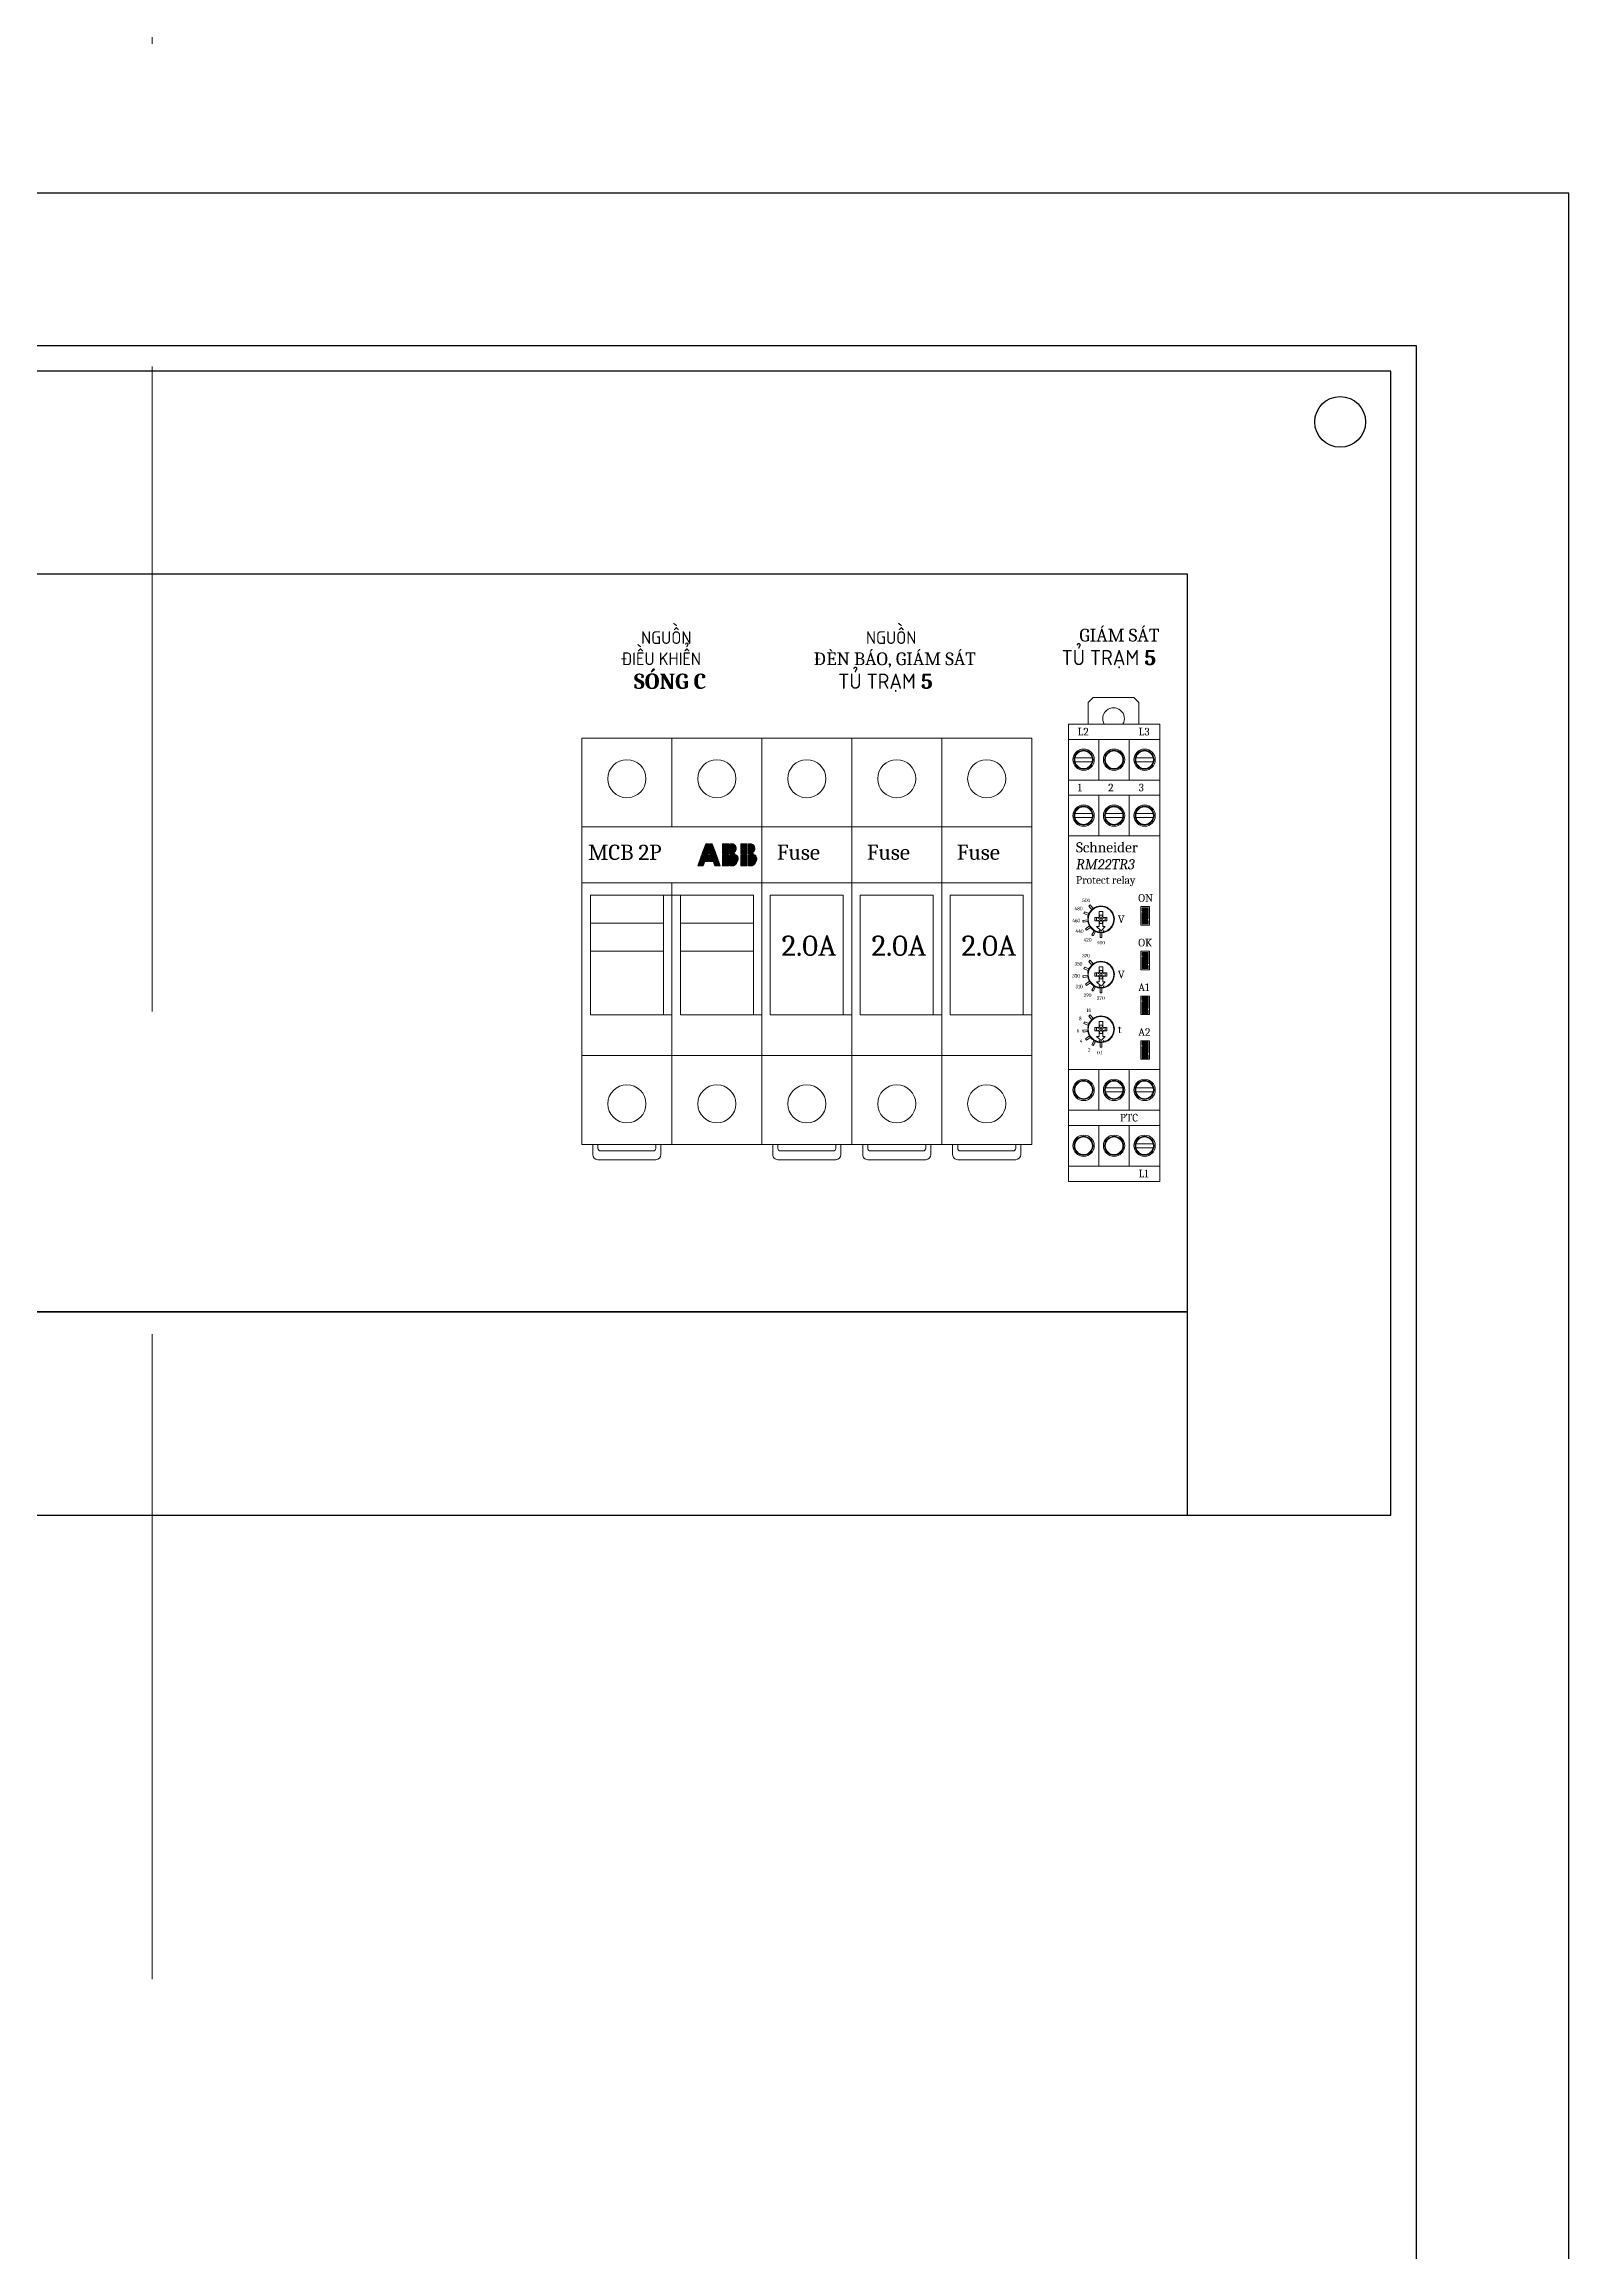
# Model space of a CAD drawing. Extents: x 223136 to 348136, y -32544 to -4064.
# Drawn here: x 342114.3 to 342414.3, y -8869.3 to -8434.7 of the extents above; entities that cross this region are included whole.
import ezdxf

# ---------------------------------------------------------------- set-up
doc = ezdxf.new("R2010")
doc.units = 0
doc.header["$LTSCALE"] = 20
doc.header["$MEASUREMENT"] = 0
doc.linetypes.add('HIDDEN', pattern=[9.525, 6.35, -3.175])
for name, color, linetype, lineweight in [('EPLAN100', 7, 'Continuous', 25), ('Ghi Chu', 7, 'Continuous', 13), ('kich thuoc', 140, 'Continuous', 0)]:
    doc.layers.add(name, color=color, linetype=linetype, lineweight=lineweight)
doc.layers.add('PDF_Geometry', color=7, linetype='Continuous')
doc.layers.add('WirringDuct', color=130, linetype='Continuous')
doc.styles.add('Chu_10', font='Cambria.ttf', dxfattribs={"height": 10})

# ---------------------------------------------------------------- blocks, each defined once
blk = doc.blocks.new('MCB-2P')
at = {"layer": 'EPLAN100', "linetype": 'Continuous', "lineweight": 13, "ltscale": 8}
for points in [[(-2967.76, 1259.82), (-2966.98, 1261.88), (-2966.48, 1261.88), (-2966.48, 1259.82)], [(-2964.97, 1259.82), (-2965.74, 1261.88), (-2966.25, 1261.88), (-2966.25, 1259.82)], [(-2963.73, 1261.88), (-2962.49, 1261.88), (-2962.49, 1259.82), (-2963.73, 1259.82)], [(-2961.13, 1259.82), (-2962.27, 1259.82), (-2962.27, 1261.88), (-2961.65, 1261.88), (-2961.42, 1261.77), (-2961.21, 1261.57), (-2961.09, 1261.36), (-2961.05, 1261.24), (-2961.01, 1260.99), (-2961.01, 1260.74), (-2961.13, 1260.46), (-2961.3, 1260.29), (-2961.42, 1260.21), (-2961.42, 1260), (-2961.3, 1259.92)], [(-2960.08, 1261.87), (-2958.84, 1261.87), (-2958.84, 1259.81), (-2960.08, 1259.81)], [(-2957.48, 1259.81), (-2958.62, 1259.81), (-2958.62, 1261.87), (-2958, 1261.87), (-2957.77, 1261.77), (-2957.57, 1261.57), (-2957.44, 1261.36), (-2957.4, 1261.24), (-2957.36, 1260.99), (-2957.36, 1260.74), (-2957.48, 1260.45), (-2957.65, 1260.29), (-2957.77, 1260.21), (-2957.77, 1260), (-2957.65, 1259.92)], [(-2968.54, 1257.57), (-2967.82, 1259.63), (-2966.48, 1259.63), (-2966.48, 1258.4), (-2967.2, 1258.4), (-2967.51, 1257.57)], [(-2964.19, 1257.57), (-2964.91, 1259.63), (-2966.25, 1259.63), (-2966.25, 1258.4), (-2965.53, 1258.4), (-2965.22, 1257.57)], [(-2963.73, 1257.57), (-2963.73, 1259.63), (-2962.49, 1259.63), (-2962.49, 1257.57)], [(-2962.27, 1259.63), (-2962.27, 1257.57), (-2961.54, 1257.57), (-2961.21, 1257.76), (-2960.97, 1258.01), (-2960.8, 1258.25), (-2960.68, 1258.5), (-2960.64, 1258.79), (-2960.64, 1259.12), (-2960.72, 1259.37), (-2960.8, 1259.53), (-2960.93, 1259.63)], [(-2960.08, 1257.57), (-2960.08, 1259.63), (-2958.84, 1259.63), (-2958.84, 1257.57)], [(-2958.62, 1259.63), (-2958.62, 1257.57), (-2957.89, 1257.57), (-2957.57, 1257.76), (-2957.32, 1258), (-2957.15, 1258.25), (-2957.03, 1258.5), (-2956.99, 1258.79), (-2956.99, 1259.12), (-2957.07, 1259.36), (-2957.15, 1259.53), (-2957.28, 1259.63)]]:
    blk.add_hatch(color=1, dxfattribs=at).paths.add_polyline_path(points, flags=0)
at = {"lineweight": 15}
for p, q in [((-2991.38, 1282.69), (-2991.38, 1202.69)), ((-2973.68, 1282.69), (-2991.38, 1282.69)), ((-2955.98, 1282.69), (-2973.68, 1282.69)), ((-2955.98, 1282.69), (-2955.98, 1202.69)), ((-2991.38, 1202.69), (-2973.68, 1202.69)), ((-2973.68, 1202.69), (-2955.98, 1202.69))]:
    blk.add_line(p, q, dxfattribs=at)
at = {"lineweight": 5}
for p, q in [((-2973.68, 1282.69), (-2973.68, 1265.19)), ((-2991.38, 1265.19), (-2973.68, 1265.19)), ((-2991.38, 1265.19), (-2973.68, 1265.19)), ((-2973.68, 1265.19), (-2955.98, 1265.19)), ((-2973.68, 1265.19), (-2955.98, 1265.19)), ((-2991.38, 1254.19), (-2973.68, 1254.19)), ((-2989.71, 1251.75), (-2989.71, 1228.19)), ((-2989.71, 1251.75), (-2957.65, 1251.75)), ((-2975.35, 1251.75), (-2975.35, 1228.19)), ((-2973.68, 1254.19), (-2973.68, 1229.19)), ((-2973.68, 1254.19), (-2955.98, 1254.19)), ((-2972.01, 1251.75), (-2972.01, 1228.19)), ((-2957.65, 1251.75), (-2957.65, 1228.19)), ((-2989.71, 1246.25), (-2975.35, 1246.25)), ((-2972.01, 1246.25), (-2957.65, 1246.25)), ((-2989.71, 1240.75), (-2975.35, 1240.75)), ((-2972.01, 1240.75), (-2957.65, 1240.75)), ((-2989.71, 1228.19), (-2973.68, 1228.19)), ((-2973.68, 1229.19), (-2973.68, 1202.69)), ((-2972.01, 1228.19), (-2955.98, 1228.19)), ((-2991.38, 1220.19), (-2973.68, 1220.19)), ((-2973.68, 1220.19), (-2955.98, 1220.19)), ((-2989.23, 1202.69), (-2989.23, 1200.69)), ((-2988.23, 1202.69), (-2988.23, 1201.93)), ((-2976.83, 1199.69), (-2988.23, 1199.69)), ((-2977.33, 1201.43), (-2987.73, 1201.43)), ((-2976.83, 1202.69), (-2976.83, 1201.93)), ((-2975.83, 1202.69), (-2975.83, 1200.69))]:
    blk.add_line(p, q, dxfattribs=at)
for centre in [(-2982.53, 1274.69), (-2964.83, 1274.69), (-2982.53, 1210.69), (-2964.83, 1210.69)]:
    blk.add_circle(centre, 3.75, dxfattribs=at)
for centre, radius, start, end in [((-2988.23, 1200.69), 1, 180, 270), ((-2987.73, 1201.93), 0.5, 180, 270), ((-2977.33, 1201.93), 0.5, 270, 0), ((-2976.83, 1200.69), 1, 270, 0)]:
    blk.add_arc(centre, radius, start, end, dxfattribs=at)
at = {"layer": 'EPLAN100', "color": 1, "linetype": 'Continuous', "lineweight": 13, "ltscale": 8}
for points in [[(-2967.76, 1259.82), (-2966.98, 1261.88), (-2966.48, 1261.88), (-2966.48, 1259.82)], [(-2964.97, 1259.82), (-2965.74, 1261.88), (-2966.25, 1261.88), (-2966.25, 1259.82)], [(-2963.73, 1261.88), (-2962.49, 1261.88), (-2962.49, 1259.82), (-2963.73, 1259.82)], [(-2961.13, 1259.82), (-2962.27, 1259.82), (-2962.27, 1261.88), (-2961.65, 1261.88), (-2961.42, 1261.77), (-2961.21, 1261.57), (-2961.09, 1261.36), (-2961.05, 1261.24), (-2961.01, 1260.99), (-2961.01, 1260.74), (-2961.13, 1260.46), (-2961.3, 1260.29), (-2961.42, 1260.21), (-2961.42, 1260), (-2961.3, 1259.92)], [(-2960.08, 1261.87), (-2958.84, 1261.87), (-2958.84, 1259.81), (-2960.08, 1259.81)], [(-2957.48, 1259.81), (-2958.62, 1259.81), (-2958.62, 1261.87), (-2958, 1261.87), (-2957.77, 1261.77), (-2957.57, 1261.57), (-2957.44, 1261.36), (-2957.4, 1261.24), (-2957.36, 1260.99), (-2957.36, 1260.74), (-2957.48, 1260.45), (-2957.65, 1260.29), (-2957.77, 1260.21), (-2957.77, 1260), (-2957.65, 1259.92)], [(-2968.54, 1257.57), (-2967.82, 1259.63), (-2966.48, 1259.63), (-2966.48, 1258.4), (-2967.2, 1258.4), (-2967.51, 1257.57)], [(-2964.19, 1257.57), (-2964.91, 1259.63), (-2966.25, 1259.63), (-2966.25, 1258.4), (-2965.53, 1258.4), (-2965.22, 1257.57)], [(-2963.73, 1257.57), (-2963.73, 1259.63), (-2962.49, 1259.63), (-2962.49, 1257.57)], [(-2962.27, 1259.63), (-2962.27, 1257.57), (-2961.54, 1257.57), (-2961.21, 1257.76), (-2960.97, 1258.01), (-2960.8, 1258.25), (-2960.68, 1258.5), (-2960.64, 1258.79), (-2960.64, 1259.12), (-2960.72, 1259.37), (-2960.8, 1259.53), (-2960.93, 1259.63)], [(-2960.08, 1257.57), (-2960.08, 1259.63), (-2958.84, 1259.63), (-2958.84, 1257.57)], [(-2958.62, 1259.63), (-2958.62, 1257.57), (-2957.89, 1257.57), (-2957.57, 1257.76), (-2957.32, 1258), (-2957.15, 1258.25), (-2957.03, 1258.5), (-2956.99, 1258.79), (-2956.99, 1259.12), (-2957.07, 1259.36), (-2957.15, 1259.53), (-2957.28, 1259.63)]]:
    blk.add_lwpolyline(points, close=True, dxfattribs=at)
at = {"lineweight": 5, "insert": (-2990.18, 1261.71), "char_height": 3, "attachment_point": 1}
blk.add_mtext_dynamic_manual_height_columns('{\\fCambria|b0|i0|c163|p18;MCB 2P}', width=32.3209, gutter_width=1, heights=[0], dxfattribs=at)
blk = doc.blocks.new('fuse20a')
at = {"lineweight": 0}
for p, q in [((0, 17.7), (28.5, 17.7)), ((0, 17.7), (0, 0)), ((17.5, 0), (17.5, 17.7)), ((17.5, 0), (17.5, 17.7)), ((28.5, 17.7), (62.5, 17.7)), ((28.5, 0), (28.5, 17.7)), ((54.5, 1.67), (54.5, 17.7)), ((60.5, 17.7), (80, 17.7)), ((62.5, 0), (62.5, 17.7)), ((80, 0), (80, 17.7)), ((30.94, 16.03), (54.5, 16.03)), ((30.94, 1.67), (30.94, 16.03)), ((80, 15.55), (82, 15.55)), ((80, 14.55), (80.76, 14.55)), ((81.26, 14.05), (81.26, 3.65)), ((83, 14.55), (83, 3.15)), ((0, 0), (28.5, 0)), ((28.5, 0), (53.5, 0)), ((30.94, 1.67), (54.5, 1.67)), ((53.5, 0), (80, 0)), ((80, 3.15), (80.76, 3.15)), ((80, 2.15), (82, 2.15))]:
    blk.add_line(p, q, dxfattribs=at)
for centre in [(8, 8.85), (72, 8.85)]:
    blk.add_circle(centre, 3.75, dxfattribs=at)
for centre, radius, start, end in [((80.76, 14.05), 0.5, 0, 90), ((82, 14.55), 1, 0, 90), ((80.76, 3.65), 0.5, 270, 0), ((82, 3.15), 1, 270, 0)]:
    blk.add_arc(centre, radius, start, end, dxfattribs=at)
at = {"lineweight": 0, "attachment_point": 1, "rotation": 90}
for s, heights, insert, char_height in [('{\\fCambria|b0|i0|c163|p18;2.0A}', [4.08], (38.86, 3.89), 4), ('{\\fCambria|b0|i0|c163|p18;Fuse}', [0], (20.96, 2.95), 3)]:
    blk.add_mtext_dynamic_manual_height_columns(s, width=13.3658, gutter_width=1, heights=heights, dxfattribs=dict(at, insert=insert, char_height=char_height))

msp = doc.modelspace()

# ---------------------------------------------------------------- hatches: boundary and pattern name
at = {"lineweight": 5, "true_color": 0xcd2027}
h = msp.add_hatch(color=242, dxfattribs=at)
h.dxf.hatch_style = 1
h.paths.add_polyline_path([(342331.515, -8604.728), (342330.313, -8604.728), (342330.313, -8605.271), (342331.515, -8606.978)])
at = {"lineweight": 5}
h = msp.add_hatch(color=7, dxfattribs=at)
h.dxf.hatch_style = 1
h.paths.add_polyline_path([(342331.515, -8607.909), (342331.515, -8607.366), (342330.313, -8605.659), (342330.313, -8607.909)])
at = {"lineweight": 5, "true_color": 0xcd2027}
h = msp.add_hatch(color=242, dxfattribs=at)
h.dxf.hatch_style = 1
h.paths.add_polyline_path([(342331.515, -8613.528), (342330.313, -8613.528), (342330.313, -8614.071), (342331.515, -8615.778)])
at = {"lineweight": 5}
h = msp.add_hatch(color=7, dxfattribs=at)
h.dxf.hatch_style = 1
h.paths.add_polyline_path([(342331.515, -8616.709), (342331.515, -8616.166), (342330.313, -8614.459), (342330.313, -8616.709)])
at = {"lineweight": 5, "true_color": 0xcd2027}
h = msp.add_hatch(color=242, dxfattribs=at)
h.dxf.hatch_style = 1
h.paths.add_polyline_path([(342331.515, -8622.328), (342330.313, -8622.328), (342330.313, -8622.871), (342331.515, -8624.578)])
at = {"lineweight": 5}
h = msp.add_hatch(color=7, dxfattribs=at)
h.dxf.hatch_style = 1
h.paths.add_polyline_path([(342331.515, -8625.509), (342331.515, -8624.966), (342330.313, -8623.259), (342330.313, -8625.509)])
at = {"lineweight": 5, "true_color": 0xcd2027}
h = msp.add_hatch(color=242, dxfattribs=at)
h.dxf.hatch_style = 1
h.paths.add_polyline_path([(342331.515, -8631.128), (342330.313, -8631.128), (342330.313, -8631.671), (342331.515, -8633.378)])
at = {"lineweight": 5}
h = msp.add_hatch(color=7, dxfattribs=at)
h.dxf.hatch_style = 1
h.paths.add_polyline_path([(342331.515, -8634.309), (342331.515, -8633.766), (342330.313, -8632.059), (342330.313, -8634.309)])

# ---------------------------------------------------------------- linework, layer by layer
at = {"color": 3, "linetype": 'HIDDEN', "lineweight": 0}
msp.add_line((342135.508, -6021.637), (342135.508, -10063.875), dxfattribs=at)
at = {"linetype": 'ByBlock', "lineweight": 5}
for p, q in [((342315.798, -8568.581), (342333.798, -8568.581)), ((342315.798, -8571.581), (342333.798, -8571.581)), ((342321.798, -8579.581), (342321.798, -8571.581)), ((342327.798, -8579.581), (342327.798, -8571.581)), ((342315.798, -8579.581), (342333.798, -8579.581)), ((342315.798, -8582.581), (342333.798, -8582.581)), ((342321.798, -8590.581), (342321.798, -8582.581)), ((342327.798, -8590.581), (342327.798, -8582.581)), ((342333.798, -8590.581), (342333.798, -8582.581)), ((342333.798, -8590.581), (342333.798, -8582.581)), ((342315.798, -8590.581), (342333.798, -8590.581)), ((342315.798, -8636.581), (342333.798, -8636.581)), ((342321.798, -8636.581), (342321.798, -8644.581)), ((342327.798, -8636.581), (342327.798, -8644.581)), ((342333.798, -8636.581), (342333.798, -8644.581)), ((342333.798, -8636.581), (342333.798, -8644.581)), ((342315.798, -8644.581), (342333.798, -8644.581)), ((342315.798, -8647.581), (342333.798, -8647.581)), ((342321.798, -8647.581), (342321.798, -8655.581)), ((342327.798, -8647.581), (342327.798, -8655.581)), ((342315.798, -8655.581), (342333.798, -8655.581)), ((342315.798, -8658.581), (342333.798, -8658.581))]:
    msp.add_line(p, q, dxfattribs=at)
at = {"color": 242, "true_color": 0xcd2027}
for points in [[(341814.278, -9264.076), (342414.278, -9264.076), (342414.278, -8464.076), (341814.278, -8464.076)], [(341844.278, -9234.076), (342384.278, -9234.076), (342384.278, -8494.076), (341844.278, -8494.076)]]:
    msp.add_lwpolyline(points, close=True, dxfattribs=at)
at = {"linetype": 'ByBlock', "lineweight": 5}
msp.add_lwpolyline([(342315.798, -8658.581), (342333.798, -8658.581), (342333.798, -8568.581), (342315.798, -8568.581)], close=True, dxfattribs=at)
at = {"linetype": 'ByBlock'}
msp.add_lwpolyline([(341889.278, -8724.276), (342339.278, -8724.276), (342339.278, -8684.276), (341889.278, -8684.276)], close=True, dxfattribs=at)
msp.add_circle((342369.278, -8509.076), 5)
at = {"layer": 'Ghi Chu', "color": 2, "linetype": 'Continuous', "lineweight": 5}
for p, q in [((342319.694, -8564.328), (342320.683, -8563.339)), ((342319.694, -8568.581), (342319.694, -8564.328)), ((342320.683, -8563.339), (342328.702, -8563.339)), ((342328.702, -8563.339), (342329.691, -8564.328)), ((342329.691, -8564.328), (342329.691, -8568.581))]:
    msp.add_line(p, q, dxfattribs=at)
at = {"layer": 'Ghi Chu', "color": 4, "linetype": 'Continuous', "lineweight": 5, "ltscale": 0.6}
for points in [[(342319.814, -8604.395), (342320.083, -8604.157), (342320.68, -8604.874), (342320.65, -8604.904), (342320.591, -8604.934), (342320.561, -8604.963), (342320.531, -8604.993), (342320.501, -8605.023), (342320.471, -8605.053), (342320.441, -8605.083), (342320.411, -8605.113)], [(342318.858, -8605.83), (342319.007, -8605.501), (342319.874, -8605.86), (342319.844, -8605.889), (342319.814, -8605.949), (342319.814, -8605.979), (342319.784, -8606.009), (342319.784, -8606.039), (342319.754, -8606.098), (342319.754, -8606.128), (342319.724, -8606.159)], [(342319.366, -8609.115), (342319.186, -8608.847), (342319.964, -8608.309), (342319.993, -8608.369), (342319.993, -8608.399), (342320.023, -8608.429), (342320.083, -8608.488), (342320.113, -8608.548), (342320.113, -8608.578), (342320.143, -8608.608)], [(342320.71, -8610.221), (342320.411, -8610.041), (342320.859, -8609.235), (342320.889, -8609.264), (342320.92, -8609.264), (342320.949, -8609.295), (342321.009, -8609.325), (342321.038, -8609.325), (342321.068, -8609.355), (342321.098, -8609.384), (342321.158, -8609.384)], [(342321.038, -8606.666), (342321.755, -8606.666), (342321.785, -8606.636), (342321.815, -8606.636), (342321.845, -8606.606), (342321.845, -8606.577), (342321.875, -8606.547), (342321.875, -8605.472), (342322.562, -8605.472), (342322.562, -8606.517), (342322.591, -8606.547), (342322.591, -8606.577), (342322.622, -8606.606), (342322.652, -8606.636), (342322.681, -8606.636), (342322.711, -8606.666), (342323.398, -8606.666), (342323.398, -8607.323), (342322.711, -8607.323), (342322.681, -8607.353), (342322.652, -8607.353), (342322.622, -8607.383), (342322.591, -8607.413), (342322.591, -8607.443), (342322.562, -8607.473), (342322.562, -8608.429), (342323.07, -8608.429), (342322.233, -8609.235), (342321.367, -8608.429), (342321.875, -8608.429), (342321.875, -8607.443), (342321.845, -8607.413), (342321.845, -8607.383), (342321.815, -8607.353), (342321.785, -8607.353), (342321.755, -8607.323), (342321.038, -8607.323)], [(342322.024, -8607.084), (342322.024, -8606.905), (342321.367, -8606.666), (342321.367, -8607.323)], [(342321.875, -8606.159), (342322.562, -8606.159), (342322.293, -8606.786), (342322.144, -8606.786)], [(342322.562, -8607.831), (342321.875, -8607.831), (342322.144, -8607.203), (342322.293, -8607.203)], [(342322.383, -8610.549), (342322.054, -8610.549), (342322.054, -8609.623), (342322.383, -8609.623)], [(342323.07, -8606.666), (342322.413, -8606.905), (342322.443, -8606.995), (342322.413, -8607.084), (342323.07, -8607.323)], [(342318.858, -8616.72), (342319.007, -8616.391), (342319.874, -8616.75), (342319.844, -8616.779), (342319.814, -8616.839), (342319.814, -8616.869), (342319.784, -8616.899), (342319.784, -8616.929), (342319.754, -8616.988), (342319.754, -8617.018), (342319.724, -8617.049)], [(342319.814, -8615.285), (342320.083, -8615.047), (342320.68, -8615.764), (342320.65, -8615.794), (342320.591, -8615.824), (342320.561, -8615.853), (342320.531, -8615.883), (342320.501, -8615.913), (342320.471, -8615.943), (342320.441, -8615.973), (342320.411, -8616.003)], [(342321.038, -8617.556), (342321.755, -8617.556), (342321.785, -8617.526), (342321.815, -8617.526), (342321.845, -8617.496), (342321.845, -8617.467), (342321.875, -8617.437), (342321.875, -8616.362), (342322.562, -8616.362), (342322.562, -8617.407), (342322.591, -8617.437), (342322.591, -8617.467), (342322.622, -8617.496), (342322.652, -8617.526), (342322.681, -8617.526), (342322.711, -8617.556), (342323.398, -8617.556), (342323.398, -8618.214), (342322.711, -8618.214), (342322.681, -8618.243), (342322.652, -8618.243), (342322.622, -8618.273), (342322.591, -8618.303), (342322.591, -8618.333), (342322.562, -8618.363), (342322.562, -8619.319), (342323.07, -8619.319), (342322.233, -8620.125), (342321.367, -8619.319), (342321.875, -8619.319), (342321.875, -8618.333), (342321.845, -8618.303), (342321.845, -8618.273), (342321.815, -8618.243), (342321.785, -8618.243), (342321.755, -8618.214), (342321.038, -8618.214)], [(342322.024, -8617.974), (342322.024, -8617.795), (342321.367, -8617.556), (342321.367, -8618.214)], [(342321.875, -8617.049), (342322.562, -8617.049), (342322.293, -8617.676), (342322.144, -8617.676)], [(342322.562, -8618.721), (342321.875, -8618.721), (342322.144, -8618.093), (342322.293, -8618.093)], [(342323.07, -8617.556), (342322.413, -8617.795), (342322.443, -8617.885), (342322.413, -8617.974), (342323.07, -8618.214)], [(342319.366, -8620.005), (342319.186, -8619.737), (342319.964, -8619.199), (342319.993, -8619.259), (342319.993, -8619.289), (342320.023, -8619.319), (342320.083, -8619.378), (342320.113, -8619.438), (342320.113, -8619.468), (342320.143, -8619.498)], [(342320.71, -8621.111), (342320.411, -8620.931), (342320.859, -8620.125), (342320.889, -8620.154), (342320.92, -8620.154), (342320.949, -8620.185), (342321.009, -8620.215), (342321.038, -8620.215), (342321.068, -8620.245), (342321.098, -8620.274), (342321.158, -8620.274)], [(342322.383, -8621.439), (342322.054, -8621.439), (342322.054, -8620.513), (342322.383, -8620.513)], [(342318.861, -8627.478), (342319.011, -8627.149), (342319.877, -8627.508), (342319.847, -8627.537), (342319.817, -8627.597), (342319.817, -8627.627), (342319.787, -8627.657), (342319.787, -8627.687), (342319.758, -8627.746), (342319.758, -8627.776), (342319.728, -8627.806)], [(342319.817, -8626.043), (342320.086, -8625.804), (342320.684, -8626.521), (342320.653, -8626.551), (342320.594, -8626.582), (342320.564, -8626.611), (342320.534, -8626.641), (342320.504, -8626.671), (342320.474, -8626.701), (342320.444, -8626.731), (342320.414, -8626.761)], [(342321.042, -8628.314), (342321.759, -8628.314), (342321.788, -8628.284), (342321.819, -8628.284), (342321.848, -8628.254), (342321.848, -8628.224), (342321.878, -8628.195), (342321.878, -8627.12), (342322.565, -8627.12), (342322.565, -8628.164), (342322.595, -8628.195), (342322.595, -8628.224), (342322.625, -8628.254), (342322.655, -8628.284), (342322.684, -8628.284), (342322.715, -8628.314), (342323.401, -8628.314), (342323.401, -8628.971), (342322.715, -8628.971), (342322.684, -8629.001), (342322.655, -8629.001), (342322.625, -8629.031), (342322.595, -8629.061), (342322.595, -8629.091), (342322.565, -8629.12), (342322.565, -8630.076), (342323.073, -8630.076), (342322.236, -8630.883), (342321.37, -8630.076), (342321.878, -8630.076), (342321.878, -8629.091), (342321.848, -8629.061), (342321.848, -8629.031), (342321.819, -8629.001), (342321.788, -8629.001), (342321.759, -8628.971), (342321.042, -8628.971)], [(342319.369, -8630.763), (342319.19, -8630.495), (342319.967, -8629.957), (342319.996, -8630.017), (342319.996, -8630.046), (342320.026, -8630.076), (342320.086, -8630.136), (342320.116, -8630.196), (342320.116, -8630.225), (342320.146, -8630.256)], [(342320.713, -8631.869), (342320.414, -8631.689), (342320.863, -8630.883), (342320.893, -8630.912), (342320.923, -8630.912), (342320.952, -8630.943), (342321.012, -8630.972), (342321.042, -8630.972), (342321.072, -8631.002), (342321.101, -8631.032), (342321.162, -8631.032)], [(342322.027, -8628.732), (342322.027, -8628.553), (342321.37, -8628.314), (342321.37, -8628.971)], [(342321.878, -8627.806), (342322.565, -8627.806), (342322.297, -8628.434), (342322.147, -8628.434)], [(342322.565, -8629.479), (342321.878, -8629.479), (342322.147, -8628.851), (342322.297, -8628.851)], [(342322.386, -8632.197), (342322.057, -8632.197), (342322.057, -8631.271), (342322.386, -8631.271)], [(342323.073, -8628.314), (342322.416, -8628.553), (342322.446, -8628.643), (342322.416, -8628.732), (342323.073, -8628.971)]]:
    msp.add_lwpolyline(points, close=True, dxfattribs=at)
for points in [[(342319.874, -8605.86), (342319.903, -8605.74), (342319.964, -8605.651), (342320.023, -8605.561), (342320.113, -8605.442), (342320.172, -8605.352), (342320.262, -8605.263), (342320.322, -8605.173), (342320.411, -8605.113)], [(342319.604, -8607.264), (342319.604, -8607.264), (342319.635, -8607.323), (342319.635, -8607.443), (342318.709, -8607.533), (342318.679, -8607.203), (342319.604, -8607.115)], [(342319.604, -8606.756), (342319.635, -8606.636), (342319.635, -8606.517), (342319.665, -8606.397), (342319.694, -8606.278), (342319.724, -8606.159)], [(342319.964, -8608.309), (342319.903, -8608.22), (342319.844, -8608.1), (342319.814, -8608.01), (342319.754, -8607.891), (342319.724, -8607.771), (342319.694, -8607.682), (342319.635, -8607.443)], [(342320.859, -8609.235), (342320.74, -8609.176), (342320.65, -8609.085), (342320.561, -8609.026), (342320.471, -8608.936), (342320.382, -8608.876), (342320.292, -8608.787), (342320.232, -8608.697), (342320.143, -8608.608)], [(342322.054, -8609.623), (342321.934, -8609.593), (342321.815, -8609.593), (342321.696, -8609.564), (342321.576, -8609.534), (342321.487, -8609.504), (342321.367, -8609.474), (342321.248, -8609.444), (342321.158, -8609.384)], [(342322.024, -8606.905), (342322.114, -8606.815), (342322.144, -8606.786)], [(342322.144, -8607.203), (342322.084, -8607.144), (342322.054, -8607.115), (342322.024, -8607.084)], [(342322.293, -8606.786), (342322.383, -8606.845), (342322.413, -8606.875), (342322.413, -8606.905)], [(342322.413, -8607.084), (342322.383, -8607.144), (342322.352, -8607.174), (342322.293, -8607.203)], [(342319.604, -8618.154), (342319.604, -8618.154), (342319.635, -8618.214), (342319.635, -8618.333), (342318.709, -8618.423), (342318.679, -8618.093), (342319.604, -8618.005)], [(342319.604, -8617.646), (342319.635, -8617.526), (342319.635, -8617.407), (342319.665, -8617.287), (342319.694, -8617.168), (342319.724, -8617.049)], [(342319.964, -8619.199), (342319.903, -8619.11), (342319.844, -8618.99), (342319.814, -8618.9), (342319.754, -8618.781), (342319.724, -8618.661), (342319.694, -8618.572), (342319.635, -8618.333)], [(342319.874, -8616.75), (342319.903, -8616.63), (342319.964, -8616.541), (342320.023, -8616.451), (342320.113, -8616.332), (342320.172, -8616.242), (342320.262, -8616.153), (342320.322, -8616.063), (342320.411, -8616.003)], [(342322.024, -8617.795), (342322.114, -8617.705), (342322.144, -8617.676)], [(342322.144, -8618.093), (342322.084, -8618.034), (342322.054, -8618.005), (342322.024, -8617.974)], [(342322.293, -8617.676), (342322.383, -8617.735), (342322.413, -8617.765), (342322.413, -8617.795)], [(342322.413, -8617.974), (342322.383, -8618.034), (342322.352, -8618.064), (342322.293, -8618.093)], [(342320.859, -8620.125), (342320.74, -8620.066), (342320.65, -8619.975), (342320.561, -8619.916), (342320.471, -8619.826), (342320.382, -8619.766), (342320.292, -8619.677), (342320.232, -8619.587), (342320.143, -8619.498)], [(342322.054, -8620.513), (342321.934, -8620.483), (342321.815, -8620.483), (342321.696, -8620.454), (342321.576, -8620.424), (342321.487, -8620.394), (342321.367, -8620.364), (342321.248, -8620.334), (342321.158, -8620.274)], [(342319.877, -8627.508), (342319.907, -8627.388), (342319.967, -8627.298), (342320.026, -8627.209), (342320.116, -8627.089), (342320.175, -8627), (342320.265, -8626.91), (342320.325, -8626.821), (342320.414, -8626.761)], [(342319.608, -8628.911), (342319.608, -8628.911), (342319.638, -8628.971), (342319.638, -8629.091), (342318.712, -8629.181), (342318.682, -8628.851), (342319.608, -8628.762)], [(342319.608, -8628.404), (342319.638, -8628.284), (342319.638, -8628.164), (342319.668, -8628.045), (342319.697, -8627.926), (342319.728, -8627.806)], [(342319.967, -8629.957), (342319.907, -8629.867), (342319.847, -8629.748), (342319.817, -8629.658), (342319.758, -8629.538), (342319.728, -8629.419), (342319.697, -8629.33), (342319.638, -8629.091)], [(342320.863, -8630.883), (342320.743, -8630.823), (342320.653, -8630.733), (342320.564, -8630.674), (342320.474, -8630.584), (342320.385, -8630.524), (342320.295, -8630.435), (342320.235, -8630.345), (342320.146, -8630.256)], [(342322.057, -8631.271), (342321.938, -8631.241), (342321.819, -8631.241), (342321.699, -8631.212), (342321.58, -8631.182), (342321.49, -8631.152), (342321.37, -8631.122), (342321.251, -8631.092), (342321.162, -8631.032)], [(342322.027, -8628.553), (342322.117, -8628.463), (342322.147, -8628.434)], [(342322.147, -8628.851), (342322.087, -8628.792), (342322.057, -8628.762), (342322.027, -8628.732)], [(342322.297, -8628.434), (342322.386, -8628.493), (342322.416, -8628.523), (342322.416, -8628.553)], [(342322.416, -8628.732), (342322.386, -8628.792), (342322.356, -8628.822), (342322.297, -8628.851)]]:
    msp.add_lwpolyline(points, dxfattribs=at)
at = {"layer": 'Ghi Chu', "color": 1, "linetype": 'Continuous', "lineweight": 5, "ltscale": 0.6}
for centre in [(342318.798, -8575.581), (342324.798, -8575.581), (342330.798, -8575.581), (342318.798, -8586.581), (342324.798, -8586.581), (342330.798, -8586.581), (342318.798, -8640.581), (342324.798, -8640.581), (342330.798, -8640.581), (342318.798, -8651.581), (342324.798, -8651.581), (342330.798, -8651.581)]:
    msp.add_circle(centre, 1.867, dxfattribs=at)
at = {"layer": 'Ghi Chu', "color": 4, "linetype": 'Continuous', "lineweight": 5, "ltscale": 0.6}
for centre in [(342322.229, -8606.994), (342322.229, -8617.884), (342322.232, -8628.641)]:
    msp.add_circle(centre, 2.508, dxfattribs=at)
at = {"layer": 'Ghi Chu', "linetype": 'Continuous', "lineweight": 5, "ltscale": 0.6}
msp.add_arc((342324.693, -8567.491), 2.137, 329.32511, 210.67489, dxfattribs=at)
at = {"layer": 'Ghi Chu', "color": 1, "linetype": 'Continuous', "lineweight": 5, "ltscale": 0.6}
for centre, start, end in [((342318.798, -8575.581), 13.23598, 166.76402), ((342324.798, -8575.581), 13.23598, 166.76402), ((342330.798, -8575.581), 13.23598, 166.76402), ((342318.798, -8575.581), 193.22072, 346.77928), ((342324.798, -8575.581), 193.22072, 346.77928), ((342330.798, -8575.581), 193.22072, 346.77928), ((342318.798, -8586.581), 193.22072, 346.77928), ((342318.798, -8586.581), 13.23598, 166.76402), ((342324.798, -8586.581), 193.22072, 346.77928), ((342324.798, -8586.581), 13.23598, 166.76402), ((342330.798, -8586.581), 193.22072, 346.77928), ((342330.798, -8586.581), 13.23598, 166.76402), ((342318.798, -8640.581), 13.22072, 166.77928), ((342324.798, -8640.581), 13.22072, 166.77928), ((342330.798, -8640.581), 13.22072, 166.77928), ((342318.798, -8640.581), 193.23598, 346.76402), ((342324.798, -8640.581), 193.23598, 346.76402), ((342330.798, -8640.581), 193.23598, 346.76402), ((342318.798, -8651.581), 13.22072, 166.77928), ((342318.798, -8651.581), 193.23598, 346.76402), ((342324.798, -8651.581), 13.22072, 166.77928), ((342324.798, -8651.581), 193.23598, 346.76402), ((342330.798, -8651.581), 13.22072, 166.77928), ((342330.798, -8651.581), 193.23598, 346.76402)]:
    msp.add_arc(centre, 1.73, start, end, dxfattribs=at)
at = {"layer": 'Ghi Chu', "color": 4, "linetype": 'Continuous', "lineweight": 5, "ltscale": 0.6}
for centre in [(342322.225, -8606.997), (342322.225, -8617.887), (342322.229, -8628.645)]:
    msp.add_arc(centre, 2.631, 273.43129, 126.05025, dxfattribs=at)
for points in [[(342321.885, -8609.166), (342321.885, -8609.381), (342322.043, -8609.553), (342322.248, -8609.591)], [(342322.375, -8609.597), (342322.594, -8609.571), (342322.767, -8609.392), (342322.767, -8609.166)], [(342321.885, -8620.056), (342321.885, -8620.271), (342322.043, -8620.443), (342322.248, -8620.481)], [(342322.375, -8620.487), (342322.594, -8620.461), (342322.767, -8620.282), (342322.767, -8620.056)], [(342321.888, -8630.814), (342321.888, -8631.029), (342322.046, -8631.2), (342322.251, -8631.239)], [(342322.379, -8631.245), (342322.598, -8631.219), (342322.77, -8631.039), (342322.77, -8630.814)]]:
    msp.add_open_spline(points, degree=3, dxfattribs=at)
at = {"layer": 'kich thuoc', "color": 1, "lineweight": 5}
for p, q in [((342317.114, -8575.977), (342320.482, -8575.977)), ((342317.115, -8575.185), (342320.482, -8575.185)), ((342329.114, -8575.977), (342332.482, -8575.977)), ((342329.115, -8575.185), (342332.482, -8575.185)), ((342317.114, -8586.977), (342320.482, -8586.977)), ((342317.115, -8586.185), (342320.482, -8586.185)), ((342323.114, -8586.977), (342326.482, -8586.977)), ((342323.115, -8586.185), (342326.482, -8586.185)), ((342329.114, -8586.977), (342332.482, -8586.977)), ((342329.115, -8586.185), (342332.482, -8586.185)), ((342323.114, -8640.186), (342326.482, -8640.186)), ((342329.114, -8640.186), (342332.482, -8640.186)), ((342323.115, -8640.977), (342326.482, -8640.977)), ((342329.115, -8640.977), (342332.482, -8640.977)), ((342329.114, -8651.186), (342332.482, -8651.186)), ((342329.115, -8651.977), (342332.482, -8651.977))]:
    msp.add_line(p, q, dxfattribs=at)
at = {"layer": 'kich thuoc'}
msp.add_lwpolyline([(342315.798, -8590.581), (342333.798, -8590.581), (342333.798, -8636.581), (342315.798, -8636.581)], close=True, dxfattribs=at)
at = {"layer": 'kich thuoc', "lineweight": 5}
for centre in [(342318.798, -8575.581), (342324.798, -8575.581), (342330.798, -8575.581), (342318.798, -8586.581), (342324.798, -8586.581), (342330.798, -8586.581), (342318.798, -8640.581), (342324.798, -8640.581), (342330.798, -8640.581), (342318.798, -8651.581), (342324.798, -8651.581), (342330.798, -8651.581)]:
    msp.add_circle(centre, 2.1, dxfattribs=at)
at = {"layer": 'kich thuoc', "color": 1, "lineweight": 5}
for centre in [(342318.798, -8575.581), (342324.798, -8575.581), (342330.798, -8575.581), (342318.798, -8586.581), (342324.798, -8586.581), (342330.798, -8586.581), (342318.798, -8640.581), (342324.798, -8640.581), (342330.798, -8640.581), (342318.798, -8651.581), (342324.798, -8651.581), (342330.798, -8651.581)]:
    msp.add_circle(centre, 1.73, dxfattribs=at)
at = {"layer": 'PDF_Geometry', "color": 40, "lineweight": 5}
for points in [[(342331.748, -8604.495), (342331.748, -8608.141), (342330.08, -8608.141), (342330.08, -8604.495)], [(342331.515, -8606.978), (342331.515, -8604.728), (342330.313, -8604.728), (342330.313, -8605.271)], [(342330.313, -8605.659), (342330.313, -8607.909), (342331.515, -8607.909), (342331.515, -8607.366)], [(342331.748, -8613.295), (342331.748, -8616.941), (342330.08, -8616.941), (342330.08, -8613.295)], [(342331.515, -8615.778), (342331.515, -8613.528), (342330.313, -8613.528), (342330.313, -8614.071)], [(342330.313, -8614.459), (342330.313, -8616.709), (342331.515, -8616.709), (342331.515, -8616.166)], [(342331.748, -8622.095), (342331.748, -8625.741), (342330.08, -8625.741), (342330.08, -8622.095)], [(342331.515, -8624.578), (342331.515, -8622.328), (342330.313, -8622.328), (342330.313, -8622.871)], [(342330.313, -8623.259), (342330.313, -8625.509), (342331.515, -8625.509), (342331.515, -8624.966)], [(342331.748, -8630.895), (342331.748, -8634.541), (342330.08, -8634.541), (342330.08, -8630.895)], [(342331.515, -8633.378), (342331.515, -8631.128), (342330.313, -8631.128), (342330.313, -8631.671)], [(342330.313, -8632.059), (342330.313, -8634.309), (342331.515, -8634.309), (342331.515, -8633.766)]]:
    msp.add_lwpolyline(points, close=True, dxfattribs=at)
at = {"layer": 'WirringDuct'}
for points in [[(341849.278, -8724.276), (342379.278, -8724.276), (342379.278, -8499.076), (341849.278, -8499.076)], [(341889.278, -8684.276), (342339.278, -8684.276), (342339.278, -8539.076), (341889.278, -8539.076)]]:
    msp.add_lwpolyline(points, close=True, dxfattribs=at)

# ---------------------------------------------------------------- block references
at = {"lineweight": 5}
msp.add_blockref('MCB-2P', (345211.467, -9854.013), dxfattribs=at)
at = {"color": 1, "lineweight": 5, "rotation": 270}
for p in [(342255.488, -8571.323), (342273.188, -8571.323), (342290.888, -8571.323)]:
    msp.add_blockref('fuse20a', p, dxfattribs=at)

# ---------------------------------------------------------------- texts
at = {"linetype": 'ByBlock', "char_height": 4, "attachment_point": 1}
for s, insert in [('\\pi11.78814;{\\fCambria|b0|i0|c0|p18;\\H0.625x;NGUỒN\\P\\pi7.91866;ĐIỀU KHIỂN\\H1.6x;\\P\\pi10.3838;\\fCambria|b1|i0|c0|p18;\\H0.75x;SÓNG C}', (342219.931, -8550.293)), ('\\pi11.78814;{\\fCambria|b0|i0|c0|p18;\\H0.625x;NGUỒN\\P\\pi1.5175;ĐÈN BÁO, GIÁM SÁT\\H1.6x;\\P\\pi6.34407;\\fCambria|b1|i0|c0|p18;\\H0.75x;TỦ TRẠM 5}', (342264.181, -8550.293)), ('\\pi9.83575;{\\fCambria|b0|i0|c0|p18;\\H0.625x;GIÁM SÁT\\H1.6x;\\P\\pi6.34407;\\fCambria|b1|i0|c0|p18;\\H0.75x;TỦ TRẠM 5}', (342308.142, -8549.805))]:
    msp.add_mtext_dynamic_manual_height_columns(s, width=35.29966, gutter_width=1, heights=[17.488], dxfattribs=dict(at, insert=insert))
at = {"lineweight": 5, "attachment_point": 1, "style": 'Chu_10'}
for s, width, gutter_width, heights, insert, char_height in [('L2', 1.65, 55, [0], (342317.627, -8569.296), 1.5), ('L3', 1.65, 55, [0], (342329.627, -8569.296), 1.5), ('1', 1.65, 55, [0], (342317.627, -8580.296), 1.5), ('2', 1.65, 55, [0], (342323.627, -8580.296), 1.5), ('3', 1.65, 55, [0], (342329.627, -8580.296), 1.5), ('{\\C7;Schneider\\P\\fCambria|b0|i1|c163|p18;RM22TR3\\fCambria|b0|i0|c163|p18;\\H0.75x;\\PProtect relay}', 15.6257, 50, [0], (342317.311, -8591.821), 2), ('480', 1.65, 55, [0], (342317.032, -8604.514), 0.7), ('500', 1.65, 55, [0], (342318.534, -8602.905), 0.7), ('ON', 1.65, 55, [0], (342329.544, -8602.031), 1.5), ('460', 1.65, 55, [0], (342316.584, -8606.887), 0.7), ('440', 1.65, 55, [0], (342317.22, -8608.986), 0.7), ('V', 1.65, 55, [0], (342325.532, -8606.228), 1.5), ('370', 1.65, 55, [0], (342318.534, -8613.795), 0.7), ('420', 1.65, 55, [0], (342318.81, -8610.69), 0.7), ('400', 1.65, 55, [0], (342321.425, -8611.248), 0.7), ('OK', 1.65, 55, [0], (342329.544, -8610.831), 1.5), ('330', 1.65, 55, [0], (342316.584, -8617.777), 0.7), ('350', 1.65, 55, [0], (342317.032, -8615.404), 0.7), ('V', 1.65, 55, [0], (342325.535, -8617.118), 1.5), ('310', 1.65, 55, [0], (342317.22, -8619.876), 0.7), ('290', 1.65, 55, [0], (342318.81, -8621.58), 0.7), ('270', 1.65, 55, [0.708], (342321.425, -8622.138), 0.7), ('A1', 1.65, 55, [0], (342329.544, -8619.631), 1.5), ('8', 1.65, 55, [0], (342317.893, -8626.162), 0.7), ('10', 1.65, 55, [0], (342319.395, -8624.553), 0.7), ('6', 1.65, 55, [0], (342317.444, -8628.535), 0.7), ('4', 1.65, 55, [0], (342318.081, -8630.634), 0.7), ('t', 1.65, 55, [0], (342325.535, -8627.876), 1.5), ('A2', 1.65, 55, [0], (342329.544, -8628.431), 1.5), ('2', 1.65, 55, [0], (342319.671, -8632.338), 0.7), ('0.1', 1.65, 55, [0], (342321.429, -8632.895), 0.7), ('PTC', 1.65, 55, [0], (342325.921, -8645.296), 1.5), ('L1', 1.65, 55, [0], (342329.627, -8656.296), 1.5)]:
    msp.add_mtext_dynamic_manual_height_columns(s, width=width, gutter_width=gutter_width, heights=heights, dxfattribs=dict(at, insert=insert, char_height=char_height))

doc.saveas('drawing.dxf')
